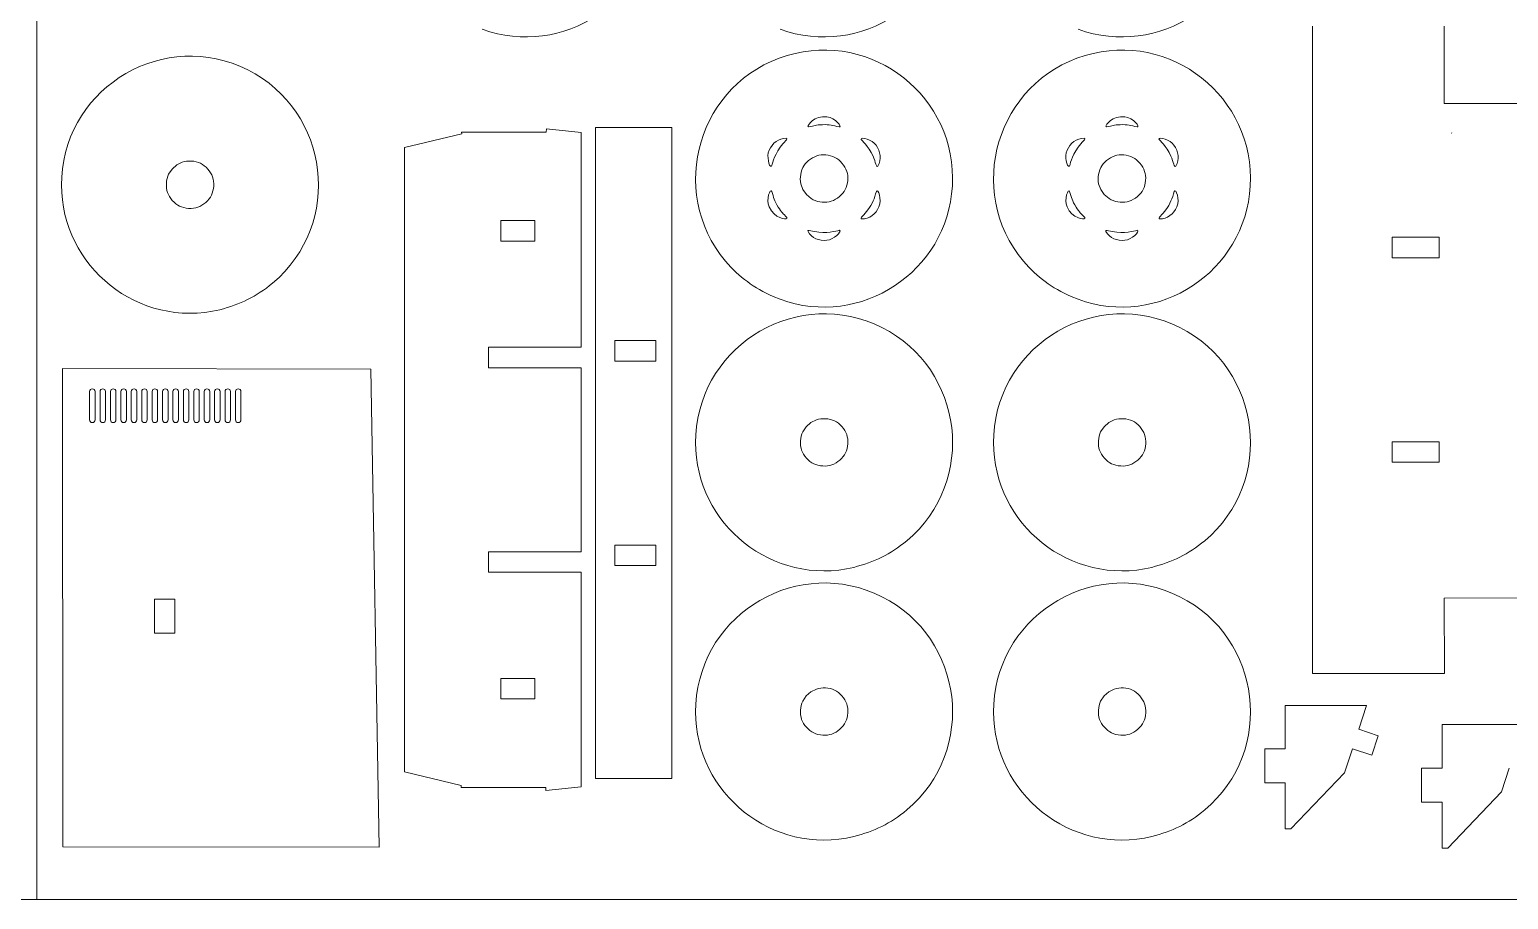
# Model space of a CAD drawing. Header units: centimetres. Extents: x -29.2 to 29, y -19.2 to 19.
# Drawn here: x -0.09 to 18.35, y -19 to -8.15 of the extents above; entities that cross this region are included whole.
import ezdxf

# ---------------------------------------------------------------- set-up
doc = ezdxf.new("R2010")
doc.units = ezdxf.units.CM
doc.header["$MEASUREMENT"] = 0
doc.layers.add('Camada 1', color=7, linetype='Continuous')

msp = doc.modelspace()

# ---------------------------------------------------------------- linework, layer by layer
at = {"layer": 'Camada 1', "color": 5, "lineweight": 9}
for points in [[(0, 19), (0, 19), (0, -19), (0, -19)], [(29, -19), (29, -19), (-29, -19), (-29, -19)]]:
    msp.add_open_spline(points, degree=3, dxfattribs=at)
at = {"layer": 'Camada 1', "color": 3, "lineweight": 9}
for points in [[(7.70209, -6.7296), (7.63999, -7.79762), (6.56186, -8.50927), (5.5534, -8.14276)], [(11.41818, -6.7296), (11.35608, -7.79762), (10.27795, -8.50927), (9.26949, -8.14276)], [(15.13427, -6.7296), (15.07217, -7.79762), (13.99404, -8.50927), (12.98558, -8.14276)], [(15.91008, -8.10539), (15.91008, -8.10539), (15.91106, -16.18172), (15.91106, -16.18172)], [(17.55441, -9.07054), (17.55441, -9.07054), (17.55419, -8.10495), (17.55419, -8.10495)], [(2.6289, -8.65057), (1.60168, -8.13455), (0.37576, -8.84233), (0.30898, -9.98992)], [(9.35799, -8.47106), (10.42269, -8.15254), (11.48262, -8.99235), (11.41817, -10.09994)], [(13.07408, -8.47106), (14.13878, -8.15254), (15.19871, -8.99235), (15.13426, -10.09994)], [(8.58974, -11.03715), (7.85092, -10.15748), (8.25586, -8.80077), (9.35799, -8.47106)], [(12.30583, -11.03715), (11.56701, -10.15748), (11.97195, -8.80077), (13.07408, -8.47106)], [(2.9398, -11.3112), (3.82149, -10.57074), (3.65543, -9.16624), (2.6289, -8.65057)], [(19.27534, -9.07009), (19.27534, -9.07009), (17.55441, -9.07054), (17.55441, -9.07054)], [(6.35447, -9.38567), (6.35447, -9.38567), (6.35348, -9.42559), (6.35348, -9.42559)], [(6.78622, -9.43055), (6.78622, -9.43055), (6.35447, -9.38567), (6.35447, -9.38567)], [(7.91926, -9.36821), (7.91926, -9.36821), (6.96546, -9.36821), (6.96546, -9.36821)], [(6.96546, -9.36821), (6.96546, -9.36821), (6.96546, -17.49215), (6.96546, -17.49215)], [(7.91926, -17.49215), (7.91926, -17.49215), (7.91926, -9.36821), (7.91926, -9.36821)], [(5.29865, -9.44971), (5.29865, -9.44971), (4.58599, -9.62034), (4.58599, -9.62034)], [(5.29599, -9.42558), (5.29599, -9.42558), (5.29865, -9.44971), (5.29865, -9.44971)], [(6.35348, -9.42559), (6.35348, -9.42559), (5.29599, -9.42558), (5.29599, -9.42558)], [(6.78621, -12.11193), (6.78621, -12.11193), (6.78622, -9.43055), (6.78622, -9.43055)], [(4.58599, -9.62034), (4.58599, -9.62034), (4.58597, -17.40837), (4.58597, -17.40837)], [(0.30898, -9.98992), (0.24896, -11.0214), (1.1716, -11.84151), (2.18773, -11.66187)], [(11.41817, -10.09994), (11.35602, -11.16805), (10.27788, -11.87958), (9.26948, -11.51311)], [(15.13426, -10.09994), (15.07211, -11.16805), (13.99397, -11.87958), (12.98557, -11.51311)], [(9.1828, -11.47872), (8.94436, -11.36764), (8.76099, -11.24105), (8.58974, -11.03715)], [(12.89889, -11.47872), (12.66045, -11.36764), (12.47708, -11.24105), (12.30583, -11.03715)], [(2.27905, -11.64299), (2.53313, -11.57491), (2.73581, -11.48251), (2.9398, -11.3112)], [(10.53881, -11.86493), (9.51159, -11.34891), (8.28566, -12.05669), (8.21889, -13.20428)], [(14.2549, -11.86493), (13.22768, -11.34891), (12.00175, -12.05669), (11.93498, -13.20428)], [(9.26948, -11.51311), (9.26948, -11.51311), (9.1828, -11.47872), (9.1828, -11.47872)], [(12.98557, -11.51311), (12.98557, -11.51311), (12.89889, -11.47872), (12.89889, -11.47872)], [(2.18773, -11.66187), (2.18773, -11.66187), (2.27905, -11.64299), (2.27905, -11.64299)], [(10.84971, -14.52556), (11.73139, -13.7851), (11.56534, -12.3806), (10.53881, -11.86493)], [(14.5658, -14.52556), (15.44748, -13.7851), (15.28143, -12.3806), (14.2549, -11.86493)], [(5.63148, -12.36693), (5.63148, -12.36693), (5.63148, -12.11193), (5.63148, -12.11193)], [(5.63148, -12.11193), (5.63148, -12.11193), (6.78621, -12.11193), (6.78621, -12.11193)], [(4.16307, -12.38526), (4.16307, -12.38526), (0.31843, -12.37483), (0.31843, -12.37483)], [(0.31843, -12.37483), (0.31843, -12.37483), (0.32458, -18.12113), (0.32458, -18.12113)], [(4.26748, -18.34777), (4.26748, -18.34777), (4.16307, -12.38526), (4.16307, -12.38526)], [(6.78621, -12.36693), (6.78621, -12.36693), (5.63148, -12.36693), (5.63148, -12.36693)], [(6.7862, -14.66274), (6.7862, -14.66274), (6.78621, -12.36693), (6.78621, -12.36693)], [(8.21889, -13.20428), (8.15887, -14.23576), (9.08151, -15.05587), (10.09764, -14.87623)], [(11.93498, -13.20428), (11.87496, -14.23576), (12.7976, -15.05587), (13.81373, -14.87623)], [(10.18896, -14.85735), (10.44304, -14.78927), (10.64572, -14.69687), (10.84971, -14.52556)], [(13.90505, -14.85735), (14.15913, -14.78927), (14.3618, -14.69687), (14.5658, -14.52556)], [(5.63147, -14.91774), (5.63147, -14.91774), (5.63147, -14.66274), (5.63147, -14.66274)], [(5.63147, -14.66274), (5.63147, -14.66274), (6.7862, -14.66274), (6.7862, -14.66274)], [(10.53881, -15.22325), (9.51159, -14.70724), (8.28566, -15.41501), (8.21889, -16.56261)], [(14.2549, -15.22325), (13.22768, -14.70724), (12.00175, -15.41501), (11.93498, -16.56261)], [(6.7862, -14.91774), (6.7862, -14.91774), (5.63147, -14.91774), (5.63147, -14.91774)], [(6.78619, -17.59611), (6.78619, -17.59611), (6.7862, -14.91774), (6.7862, -14.91774)], [(10.09764, -14.87623), (10.09764, -14.87623), (10.18896, -14.85735), (10.18896, -14.85735)], [(13.81373, -14.87623), (13.81373, -14.87623), (13.90505, -14.85735), (13.90505, -14.85735)], [(10.84971, -17.88388), (11.73139, -17.14342), (11.56534, -15.73893), (10.53881, -15.22325)], [(14.5658, -17.88388), (15.44748, -17.14342), (15.28143, -15.73893), (14.2549, -15.22325)], [(17.55489, -15.24048), (17.55489, -15.24048), (19.27653, -15.23922), (19.27653, -15.23922)], [(17.55518, -16.18095), (17.55518, -16.18095), (17.55489, -15.24048), (17.55489, -15.24048)], [(15.91106, -16.18172), (15.91106, -16.18172), (17.55518, -16.18095), (17.55518, -16.18095)], [(8.21889, -16.56261), (8.15887, -17.59407), (9.08151, -18.4142), (10.09764, -18.23457)], [(11.93498, -16.56261), (11.87496, -17.59407), (12.7976, -18.4142), (13.81373, -18.23457)], [(16.58612, -16.57877), (16.58612, -16.57877), (15.56929, -16.57877), (15.56929, -16.57877)], [(15.56929, -16.57877), (15.56929, -16.57877), (15.56929, -17.12032), (15.56929, -17.12032)], [(16.48748, -16.87775), (16.48748, -16.87775), (16.58612, -16.57877), (16.58612, -16.57877)], [(16.72964, -16.95764), (16.72964, -16.95764), (16.48748, -16.87775), (16.48748, -16.87775)], [(16.64975, -17.1998), (16.64975, -17.1998), (16.72964, -16.95764), (16.72964, -16.95764)], [(18.54408, -16.81938), (18.54408, -16.81938), (17.52725, -16.81938), (17.52725, -16.81938)], [(17.52725, -16.81938), (17.52725, -16.81938), (17.52725, -17.36094), (17.52725, -17.36094)], [(15.56929, -17.12032), (15.56929, -17.12032), (15.31437, -17.12032), (15.31437, -17.12032)], [(15.31437, -17.12032), (15.31437, -17.12032), (15.31437, -17.54532), (15.31437, -17.54532)], [(16.30896, -17.41888), (16.30896, -17.41888), (16.40759, -17.11991), (16.40759, -17.11991)], [(16.40759, -17.11991), (16.40759, -17.11991), (16.64975, -17.1998), (16.64975, -17.1998)], [(4.58597, -17.40837), (4.58597, -17.40837), (5.28996, -17.57692), (5.28996, -17.57692)], [(6.96546, -17.49215), (6.96546, -17.49215), (7.91926, -17.49215), (7.91926, -17.49215)], [(15.64092, -18.12089), (15.64092, -18.12089), (16.30896, -17.41888), (16.30896, -17.41888)], [(17.52725, -17.36094), (17.52725, -17.36094), (17.27233, -17.36094), (17.27233, -17.36094)], [(17.27233, -17.36094), (17.27233, -17.36094), (17.27233, -17.78593), (17.27233, -17.78593)], [(18.26692, -17.6595), (18.26692, -17.6595), (18.36555, -17.36052), (18.36555, -17.36052)], [(5.28996, -17.57692), (5.28996, -17.57692), (5.28996, -17.60169), (5.28996, -17.60169)], [(5.28996, -17.60169), (5.28996, -17.60169), (6.34766, -17.60169), (6.34766, -17.60169)], [(6.34766, -17.60169), (6.34766, -17.60169), (6.34865, -17.64159), (6.34865, -17.64159)], [(6.34865, -17.64159), (6.34865, -17.64159), (6.78619, -17.59611), (6.78619, -17.59611)], [(15.31437, -17.54532), (15.31437, -17.54532), (15.56929, -17.54532), (15.56929, -17.54532)], [(15.56929, -17.54532), (15.56929, -17.54532), (15.56929, -18.12089), (15.56929, -18.12089)], [(17.59888, -18.36151), (17.59888, -18.36151), (18.26692, -17.6595), (18.26692, -17.6595)], [(10.18896, -18.21567), (10.44304, -18.1476), (10.64572, -18.05521), (10.84971, -17.88388)], [(13.90505, -18.21567), (14.15913, -18.1476), (14.3618, -18.05521), (14.5658, -17.88388)], [(17.27233, -17.78593), (17.27233, -17.78593), (17.52725, -17.78593), (17.52725, -17.78593)], [(17.52725, -17.78593), (17.52725, -17.78593), (17.52725, -18.3615), (17.52725, -18.3615)], [(0.32458, -18.12113), (0.32458, -18.12113), (0.32393, -18.34419), (0.32393, -18.34419)], [(10.09764, -18.23457), (10.09764, -18.23457), (10.18896, -18.21567), (10.18896, -18.21567)], [(13.81373, -18.23457), (13.81373, -18.23457), (13.90505, -18.21567), (13.90505, -18.21567)], [(15.56929, -18.12089), (15.56929, -18.12089), (15.64092, -18.12089), (15.64092, -18.12089)], [(0.32393, -18.34419), (0.32393, -18.34419), (4.26748, -18.34777), (4.26748, -18.34777)], [(17.52725, -18.3615), (17.52725, -18.3615), (17.59888, -18.36151), (17.59888, -18.36151)]]:
    msp.add_open_spline(points, degree=3, dxfattribs=at)
at = {"layer": 'Camada 1', "lineweight": 9}
for points in [[(9.61704, -9.35472), (9.6144, -9.3379), (9.69359, -9.21971), (9.85455, -9.23647)], [(13.33313, -9.35472), (13.33049, -9.3379), (13.40968, -9.21971), (13.57064, -9.23647)], [(9.62923, -9.36142), (9.62923, -9.36142), (9.61704, -9.35472), (9.61704, -9.35472)], [(9.79654, -9.3343), (9.71425, -9.33694), (9.69843, -9.34704), (9.62923, -9.36142)], [(10.00627, -9.36142), (9.92218, -9.34394), (9.89407, -9.33118), (9.79654, -9.3343)], [(9.85455, -9.23647), (9.95876, -9.24732), (10.05224, -9.37098), (10.00627, -9.36142)], [(13.34532, -9.36142), (13.34532, -9.36142), (13.33313, -9.35472), (13.33313, -9.35472)], [(13.51263, -9.3343), (13.43034, -9.33694), (13.41452, -9.34704), (13.34532, -9.36142)], [(13.72236, -9.36142), (13.63827, -9.34394), (13.61016, -9.33118), (13.51263, -9.3343)], [(13.57064, -9.23647), (13.67485, -9.24732), (13.76833, -9.37098), (13.72236, -9.36142)], [(9.1323, -9.65348), (9.17162, -9.56542), (9.25247, -9.50105), (9.3463, -9.50394)], [(9.3463, -9.50394), (9.38187, -9.50502), (9.31371, -9.55491), (9.26953, -9.61684)], [(10.27929, -9.5137), (10.28338, -9.48383), (10.41761, -9.52244), (10.4664, -9.58973)], [(10.2806, -9.51862), (10.2806, -9.51862), (10.27929, -9.5137), (10.27929, -9.5137)], [(10.42951, -9.7269), (10.36981, -9.5959), (10.28665, -9.52884), (10.2806, -9.51862)], [(10.4664, -9.58973), (10.523, -9.6678), (10.53831, -9.76998), (10.48891, -9.84983)], [(12.84839, -9.65348), (12.88771, -9.56542), (12.96856, -9.50105), (13.06239, -9.50394)], [(13.06239, -9.50394), (13.09796, -9.50502), (13.0298, -9.55491), (12.98562, -9.61684)], [(13.99538, -9.5137), (13.99947, -9.48383), (14.1337, -9.52244), (14.18249, -9.58973)], [(13.99669, -9.51862), (13.99669, -9.51862), (13.99538, -9.5137), (13.99538, -9.5137)], [(14.1456, -9.7269), (14.0859, -9.5959), (14.00274, -9.52884), (13.99669, -9.51862)], [(14.18249, -9.58973), (14.23909, -9.6678), (14.2544, -9.76998), (14.205, -9.84983)], [(17.64333, -9.43779), (17.64333, -9.43779), (17.6484, -9.43839), (17.6484, -9.43839)], [(9.16001, -9.85354), (9.13203, -9.86485), (9.09846, -9.72926), (9.1323, -9.65348)], [(9.26953, -9.61684), (9.18591, -9.73408), (9.16949, -9.8395), (9.16362, -9.84995)], [(9.56723, -9.84627), (9.60567, -9.78625), (9.68444, -9.73139), (9.75407, -9.71613)], [(9.75407, -9.71613), (9.8237, -9.70086), (9.91818, -9.71777), (9.9782, -9.75621)], [(9.9782, -9.75621), (10.03822, -9.79464), (10.0931, -9.87343), (10.10835, -9.94305)], [(10.48891, -9.84983), (10.47019, -9.88009), (10.46106, -9.79614), (10.42951, -9.7269)], [(12.8761, -9.85354), (12.84812, -9.86485), (12.81455, -9.72926), (12.84839, -9.65348)], [(12.98562, -9.61684), (12.902, -9.73408), (12.88558, -9.8395), (12.87971, -9.84995)], [(13.28332, -9.84627), (13.32176, -9.78625), (13.40053, -9.73139), (13.47015, -9.71613)], [(13.47015, -9.71613), (13.53979, -9.70086), (13.63427, -9.71777), (13.69429, -9.75621)], [(13.69429, -9.75621), (13.75431, -9.79464), (13.80919, -9.87343), (13.82444, -9.94305)], [(14.205, -9.84983), (14.18628, -9.88009), (14.17715, -9.79614), (14.1456, -9.7269)], [(1.64181, -9.95315), (1.61067, -10.01725), (1.60495, -10.11311), (1.62825, -10.18044)], [(1.68459, -9.88832), (1.68459, -9.88832), (1.64181, -9.95315), (1.64181, -9.95315)], [(1.74267, -9.83678), (1.74267, -9.83678), (1.68459, -9.88832), (1.68459, -9.88832)], [(1.81213, -9.80202), (1.81213, -9.80202), (1.74267, -9.83678), (1.74267, -9.83678)], [(2.03942, -9.81559), (1.97531, -9.78444), (1.87949, -9.77872), (1.81213, -9.80202)], [(2.19055, -9.9859), (2.16725, -9.91855), (2.10352, -9.84673), (2.03942, -9.81559)], [(9.16362, -9.84995), (9.16362, -9.84995), (9.16001, -9.85354), (9.16001, -9.85354)], [(9.52715, -10.07041), (9.51189, -10.00079), (9.52879, -9.90629), (9.56723, -9.84627)], [(10.10835, -9.94305), (10.12361, -10.01266), (10.1067, -10.10717), (10.06827, -10.16718)], [(12.87971, -9.84995), (12.87971, -9.84995), (12.8761, -9.85354), (12.8761, -9.85354)], [(13.24324, -10.07041), (13.22798, -10.00079), (13.24488, -9.90629), (13.28332, -9.84627)], [(13.82444, -9.94305), (13.8397, -10.01266), (13.82279, -10.10717), (13.78436, -10.16718)], [(2.17697, -10.21319), (2.20813, -10.14908), (2.21385, -10.05326), (2.19055, -9.9859)], [(9.1323, -10.35998), (9.08958, -10.26431), (9.14992, -10.12152), (9.16464, -10.16613)], [(9.55353, -10.14346), (9.55353, -10.14346), (9.52715, -10.07041), (9.52715, -10.07041)], [(9.59792, -10.20718), (9.59792, -10.20718), (9.55353, -10.14346), (9.55353, -10.14346)], [(10.47087, -10.16612), (10.48803, -10.12184), (10.54416, -10.26826), (10.50321, -10.35998)], [(12.84839, -10.35998), (12.80567, -10.26431), (12.86601, -10.12152), (12.88073, -10.16613)], [(13.26962, -10.14346), (13.26962, -10.14346), (13.24324, -10.07041), (13.24324, -10.07041)], [(13.31401, -10.20718), (13.31401, -10.20718), (13.26962, -10.14346), (13.26962, -10.14346)], [(14.18696, -10.16612), (14.20412, -10.12184), (14.26025, -10.26826), (14.2193, -10.35998)], [(1.62825, -10.18044), (1.65155, -10.2478), (1.71526, -10.3196), (1.77938, -10.35075)], [(2.00667, -10.36431), (2.07405, -10.34101), (2.14582, -10.27731), (2.17697, -10.21319)], [(9.16464, -10.16613), (9.19156, -10.24771), (9.19454, -10.27837), (9.24602, -10.36131)], [(9.65729, -10.25725), (9.65729, -10.25725), (9.59792, -10.20718), (9.59792, -10.20718)], [(9.88143, -10.29733), (9.8118, -10.31259), (9.71731, -10.29569), (9.65729, -10.25725)], [(10.06827, -10.16718), (10.02982, -10.22721), (9.95106, -10.28206), (9.88143, -10.29733)], [(10.36596, -10.39661), (10.41947, -10.32162), (10.44699, -10.25375), (10.47087, -10.16612)], [(12.88073, -10.16613), (12.90765, -10.24771), (12.91063, -10.27837), (12.96211, -10.36131)], [(13.37338, -10.25725), (13.37338, -10.25725), (13.31401, -10.20718), (13.31401, -10.20718)], [(13.59752, -10.29733), (13.52789, -10.31259), (13.4334, -10.29569), (13.37338, -10.25725)], [(13.78436, -10.16718), (13.74591, -10.22721), (13.66715, -10.28206), (13.59752, -10.29733)], [(14.08205, -10.39661), (14.13556, -10.32162), (14.16307, -10.25375), (14.18696, -10.16612)], [(1.77938, -10.35075), (1.84351, -10.38191), (1.9393, -10.38762), (2.00667, -10.36431)], [(9.35493, -10.50454), (9.34551, -10.51737), (9.20009, -10.51181), (9.1323, -10.35998)], [(9.24602, -10.36131), (9.28922, -10.43089), (9.30603, -10.43996), (9.35315, -10.49265)], [(9.35315, -10.49265), (9.35315, -10.49265), (9.35493, -10.50454), (9.35493, -10.50454)], [(10.2892, -10.50952), (10.25364, -10.50844), (10.3218, -10.45852), (10.36596, -10.39661)], [(10.50321, -10.35998), (10.46391, -10.44802), (10.38304, -10.51238), (10.2892, -10.50952)], [(13.07102, -10.50454), (13.0616, -10.51737), (12.91618, -10.51181), (12.84839, -10.35998)], [(12.96211, -10.36131), (13.00531, -10.43089), (13.02212, -10.43996), (13.06924, -10.49265)], [(13.06924, -10.49265), (13.06924, -10.49265), (13.07102, -10.50454), (13.07102, -10.50454)], [(14.00529, -10.50952), (13.96973, -10.50844), (14.03789, -10.45852), (14.08205, -10.39661)], [(14.2193, -10.35998), (14.18, -10.44802), (14.09913, -10.51238), (14.00529, -10.50952)], [(5.78563, -10.53054), (5.78563, -10.53054), (5.78563, -10.78554), (5.78563, -10.78554)], [(6.21063, -10.53054), (6.21063, -10.53054), (5.78563, -10.53054), (5.78563, -10.53054)], [(6.21063, -10.78554), (6.21063, -10.78554), (6.21063, -10.53054), (6.21063, -10.53054)], [(9.61805, -10.6664), (9.60115, -10.63508), (9.67863, -10.66916), (9.75421, -10.67644)], [(9.85456, -10.77697), (9.75859, -10.78696), (9.66273, -10.74924), (9.61805, -10.6664)], [(9.75421, -10.67644), (9.88974, -10.6895), (10.00595, -10.65121), (10.01163, -10.65195)], [(10.01163, -10.65195), (10.04335, -10.66555), (9.93999, -10.76808), (9.85456, -10.77697)], [(13.33414, -10.6664), (13.31724, -10.63508), (13.39472, -10.66916), (13.4703, -10.67644)], [(13.57065, -10.77697), (13.47468, -10.78696), (13.37882, -10.74924), (13.33414, -10.6664)], [(13.4703, -10.67644), (13.60583, -10.6895), (13.72204, -10.65121), (13.72772, -10.65195)], [(13.72772, -10.65195), (13.75944, -10.66555), (13.65608, -10.76808), (13.57065, -10.77697)], [(5.78563, -10.78554), (5.78563, -10.78554), (6.21063, -10.78554), (6.21063, -10.78554)], [(17.48985, -10.7396), (17.48985, -10.7396), (16.9025, -10.7396), (16.9025, -10.7396)], [(16.9025, -10.7396), (16.9025, -10.7396), (16.9025, -10.99457), (16.9025, -10.99457)], [(17.48985, -10.99479), (17.48985, -10.99479), (17.48985, -10.7396), (17.48985, -10.7396)], [(16.9025, -10.99457), (16.9025, -10.99457), (17.48985, -10.99479), (17.48985, -10.99479)], [(7.71943, -12.02847), (7.71943, -12.02847), (7.20943, -12.02847), (7.20943, -12.02847)], [(7.20943, -12.02847), (7.20943, -12.02847), (7.20943, -12.28347), (7.20943, -12.28347)], [(7.71943, -12.28347), (7.71943, -12.28347), (7.71943, -12.02847), (7.71943, -12.02847)], [(7.20943, -12.28347), (7.20943, -12.28347), (7.71943, -12.28347), (7.71943, -12.28347)], [(0.65691, -12.6639), (0.65691, -12.6452), (0.67221, -12.6299), (0.69091, -12.6299)], [(0.65691, -13.01711), (0.65691, -13.01711), (0.65691, -12.6639), (0.65691, -12.6639)], [(0.69091, -12.6299), (0.69091, -12.6299), (0.69096, -12.6299), (0.69096, -12.6299)], [(0.69096, -12.6299), (0.70966, -12.6299), (0.72496, -12.6452), (0.72496, -12.6639)], [(0.72496, -12.6639), (0.72496, -12.6639), (0.72496, -13.01711), (0.72496, -13.01711)], [(0.78687, -12.6639), (0.78687, -12.6452), (0.80217, -12.6299), (0.82087, -12.6299)], [(0.78687, -13.01711), (0.78687, -13.01711), (0.78687, -12.6639), (0.78687, -12.6639)], [(0.82087, -12.6299), (0.82087, -12.6299), (0.82091, -12.6299), (0.82091, -12.6299)], [(0.82091, -12.6299), (0.83961, -12.6299), (0.85491, -12.6452), (0.85491, -12.6639)], [(0.85491, -12.6639), (0.85491, -12.6639), (0.85491, -13.01711), (0.85491, -13.01711)], [(0.91683, -12.6639), (0.91683, -12.6452), (0.93213, -12.6299), (0.95083, -12.6299)], [(0.91683, -13.01711), (0.91683, -13.01711), (0.91683, -12.6639), (0.91683, -12.6639)], [(0.95083, -12.6299), (0.95083, -12.6299), (0.95087, -12.6299), (0.95087, -12.6299)], [(0.95087, -12.6299), (0.96957, -12.6299), (0.98487, -12.6452), (0.98487, -12.6639)], [(0.98487, -12.6639), (0.98487, -12.6639), (0.98487, -13.01711), (0.98487, -13.01711)], [(1.04678, -12.6639), (1.04678, -12.6452), (1.06208, -12.6299), (1.08078, -12.6299)], [(1.04678, -13.01711), (1.04678, -13.01711), (1.04678, -12.6639), (1.04678, -12.6639)], [(1.08078, -12.6299), (1.08078, -12.6299), (1.08082, -12.6299), (1.08082, -12.6299)], [(1.08082, -12.6299), (1.09952, -12.6299), (1.11482, -12.6452), (1.11482, -12.6639)], [(1.11482, -12.6639), (1.11482, -12.6639), (1.11482, -13.01711), (1.11482, -13.01711)], [(1.17674, -12.6639), (1.17674, -12.6452), (1.19204, -12.6299), (1.21074, -12.6299)], [(1.17674, -13.01711), (1.17674, -13.01711), (1.17674, -12.6639), (1.17674, -12.6639)], [(1.21074, -12.6299), (1.21074, -12.6299), (1.21078, -12.6299), (1.21078, -12.6299)], [(1.21078, -12.6299), (1.22948, -12.6299), (1.24478, -12.6452), (1.24478, -12.6639)], [(1.24478, -12.6639), (1.24478, -12.6639), (1.24478, -13.01711), (1.24478, -13.01711)], [(1.3067, -12.6639), (1.3067, -12.6452), (1.322, -12.6299), (1.3407, -12.6299)], [(1.3067, -13.01711), (1.3067, -13.01711), (1.3067, -12.6639), (1.3067, -12.6639)], [(1.3407, -12.6299), (1.3407, -12.6299), (1.34074, -12.6299), (1.34074, -12.6299)], [(1.34074, -12.6299), (1.35944, -12.6299), (1.37474, -12.6452), (1.37474, -12.6639)], [(1.37474, -12.6639), (1.37474, -12.6639), (1.37474, -13.01711), (1.37474, -13.01711)], [(1.43665, -12.6639), (1.43665, -12.6452), (1.45195, -12.6299), (1.47065, -12.6299)], [(1.43665, -13.01711), (1.43665, -13.01711), (1.43665, -12.6639), (1.43665, -12.6639)], [(1.47065, -12.6299), (1.47065, -12.6299), (1.47069, -12.6299), (1.47069, -12.6299)], [(1.47069, -12.6299), (1.48939, -12.6299), (1.50469, -12.6452), (1.50469, -12.6639)], [(1.50469, -12.6639), (1.50469, -12.6639), (1.50469, -13.01711), (1.50469, -13.01711)], [(1.56661, -12.6639), (1.56661, -12.6452), (1.58191, -12.6299), (1.60062, -12.6299)], [(1.56661, -13.01711), (1.56661, -13.01711), (1.56661, -12.6639), (1.56661, -12.6639)], [(1.60062, -12.6299), (1.60062, -12.6299), (1.60066, -12.6299), (1.60066, -12.6299)], [(1.60066, -12.6299), (1.61936, -12.6299), (1.63465, -12.6452), (1.63465, -12.6639)], [(1.63465, -12.6639), (1.63465, -12.6639), (1.63465, -13.01711), (1.63465, -13.01711)], [(1.69656, -12.6639), (1.69656, -12.6452), (1.71186, -12.6299), (1.73056, -12.6299)], [(1.69656, -13.01711), (1.69656, -13.01711), (1.69656, -12.6639), (1.69656, -12.6639)], [(1.73056, -12.6299), (1.73056, -12.6299), (1.73061, -12.6299), (1.73061, -12.6299)], [(1.73061, -12.6299), (1.74931, -12.6299), (1.76462, -12.6452), (1.76462, -12.6639)], [(1.76462, -12.6639), (1.76462, -12.6639), (1.76462, -13.01711), (1.76462, -13.01711)], [(1.82652, -12.6639), (1.82652, -12.6452), (1.84183, -12.6299), (1.86052, -12.6299)], [(1.82652, -13.01711), (1.82652, -13.01711), (1.82652, -12.6639), (1.82652, -12.6639)], [(1.86052, -12.6299), (1.86052, -12.6299), (1.86056, -12.6299), (1.86056, -12.6299)], [(1.86056, -12.6299), (1.87926, -12.6299), (1.89456, -12.6452), (1.89456, -12.6639)], [(1.89456, -12.6639), (1.89456, -12.6639), (1.89456, -13.01711), (1.89456, -13.01711)], [(1.95648, -12.6639), (1.95648, -12.6452), (1.97178, -12.6299), (1.99048, -12.6299)], [(1.95648, -13.01711), (1.95648, -13.01711), (1.95648, -12.6639), (1.95648, -12.6639)], [(1.99048, -12.6299), (1.99048, -12.6299), (1.99052, -12.6299), (1.99052, -12.6299)], [(1.99052, -12.6299), (2.00922, -12.6299), (2.02452, -12.6452), (2.02452, -12.6639)], [(2.02452, -12.6639), (2.02452, -12.6639), (2.02452, -13.01711), (2.02452, -13.01711)], [(2.08644, -12.6639), (2.08644, -12.6452), (2.10173, -12.6299), (2.12043, -12.6299)], [(2.08644, -13.01711), (2.08644, -13.01711), (2.08644, -12.6639), (2.08644, -12.6639)], [(2.12043, -12.6299), (2.12043, -12.6299), (2.12048, -12.6299), (2.12048, -12.6299)], [(2.12048, -12.6299), (2.13918, -12.6299), (2.15448, -12.6452), (2.15448, -12.6639)], [(2.15448, -12.6639), (2.15448, -12.6639), (2.15448, -13.01711), (2.15448, -13.01711)], [(2.21639, -12.6639), (2.21639, -12.6452), (2.23169, -12.6299), (2.2504, -12.6299)], [(2.21639, -13.01711), (2.21639, -13.01711), (2.21639, -12.6639), (2.21639, -12.6639)], [(2.2504, -12.6299), (2.2504, -12.6299), (2.25044, -12.6299), (2.25044, -12.6299)], [(2.25044, -12.6299), (2.26913, -12.6299), (2.28443, -12.6452), (2.28443, -12.6639)], [(2.28443, -12.6639), (2.28443, -12.6639), (2.28443, -13.01711), (2.28443, -13.01711)], [(2.34635, -12.6639), (2.34635, -12.6452), (2.36165, -12.6299), (2.38035, -12.6299)], [(2.34635, -13.01711), (2.34635, -13.01711), (2.34635, -12.6639), (2.34635, -12.6639)], [(2.38035, -12.6299), (2.38035, -12.6299), (2.38039, -12.6299), (2.38039, -12.6299)], [(2.38039, -12.6299), (2.39909, -12.6299), (2.41439, -12.6452), (2.41439, -12.6639)], [(2.41439, -12.6639), (2.41439, -12.6639), (2.41439, -13.01711), (2.41439, -13.01711)], [(2.4763, -12.6639), (2.4763, -12.6452), (2.4916, -12.6299), (2.5103, -12.6299)], [(2.4763, -13.01711), (2.4763, -13.01711), (2.4763, -12.6639), (2.4763, -12.6639)], [(2.5103, -12.6299), (2.5103, -12.6299), (2.51035, -12.6299), (2.51035, -12.6299)], [(2.51035, -12.6299), (2.52905, -12.6299), (2.54435, -12.6452), (2.54435, -12.6639)], [(2.54435, -12.6639), (2.54435, -12.6639), (2.54435, -13.01711), (2.54435, -13.01711)], [(0.69091, -13.05111), (0.67221, -13.05111), (0.65691, -13.03581), (0.65691, -13.01711)], [(0.69096, -13.05111), (0.69096, -13.05111), (0.69091, -13.05111), (0.69091, -13.05111)], [(0.72496, -13.01711), (0.72496, -13.03581), (0.70966, -13.05111), (0.69096, -13.05111)], [(0.82087, -13.05111), (0.80217, -13.05111), (0.78687, -13.03581), (0.78687, -13.01711)], [(0.82091, -13.05111), (0.82091, -13.05111), (0.82087, -13.05111), (0.82087, -13.05111)], [(0.85491, -13.01711), (0.85491, -13.03581), (0.83961, -13.05111), (0.82091, -13.05111)], [(0.95083, -13.05111), (0.93213, -13.05111), (0.91683, -13.03581), (0.91683, -13.01711)], [(0.95087, -13.05111), (0.95087, -13.05111), (0.95083, -13.05111), (0.95083, -13.05111)], [(0.98487, -13.01711), (0.98487, -13.03581), (0.96957, -13.05111), (0.95087, -13.05111)], [(1.08078, -13.05111), (1.06208, -13.05111), (1.04678, -13.03581), (1.04678, -13.01711)], [(1.08082, -13.05111), (1.08082, -13.05111), (1.08078, -13.05111), (1.08078, -13.05111)], [(1.11482, -13.01711), (1.11482, -13.03581), (1.09952, -13.05111), (1.08082, -13.05111)], [(1.21074, -13.05111), (1.19204, -13.05111), (1.17674, -13.03581), (1.17674, -13.01711)], [(1.21078, -13.05111), (1.21078, -13.05111), (1.21074, -13.05111), (1.21074, -13.05111)], [(1.24478, -13.01711), (1.24478, -13.03581), (1.22948, -13.05111), (1.21078, -13.05111)], [(1.3407, -13.05111), (1.322, -13.05111), (1.3067, -13.03581), (1.3067, -13.01711)], [(1.34074, -13.05111), (1.34074, -13.05111), (1.3407, -13.05111), (1.3407, -13.05111)], [(1.37474, -13.01711), (1.37474, -13.03581), (1.35944, -13.05111), (1.34074, -13.05111)], [(1.47065, -13.05111), (1.45195, -13.05111), (1.43665, -13.03581), (1.43665, -13.01711)], [(1.47069, -13.05111), (1.47069, -13.05111), (1.47065, -13.05111), (1.47065, -13.05111)], [(1.50469, -13.01711), (1.50469, -13.03581), (1.48939, -13.05111), (1.47069, -13.05111)], [(1.60062, -13.05111), (1.58191, -13.05111), (1.56661, -13.03581), (1.56661, -13.01711)], [(1.60066, -13.05111), (1.60066, -13.05111), (1.60062, -13.05111), (1.60062, -13.05111)], [(1.63465, -13.01711), (1.63465, -13.03581), (1.61936, -13.05111), (1.60066, -13.05111)], [(1.73056, -13.05111), (1.71186, -13.05111), (1.69656, -13.03581), (1.69656, -13.01711)], [(1.73061, -13.05111), (1.73061, -13.05111), (1.73056, -13.05111), (1.73056, -13.05111)], [(1.76462, -13.01711), (1.76462, -13.03581), (1.74931, -13.05111), (1.73061, -13.05111)], [(1.86052, -13.05111), (1.84183, -13.05111), (1.82652, -13.03581), (1.82652, -13.01711)], [(1.86056, -13.05111), (1.86056, -13.05111), (1.86052, -13.05111), (1.86052, -13.05111)], [(1.89456, -13.01711), (1.89456, -13.03581), (1.87926, -13.05111), (1.86056, -13.05111)], [(1.99048, -13.05111), (1.97178, -13.05111), (1.95648, -13.03581), (1.95648, -13.01711)], [(1.99052, -13.05111), (1.99052, -13.05111), (1.99048, -13.05111), (1.99048, -13.05111)], [(2.02452, -13.01711), (2.02452, -13.03581), (2.00922, -13.05111), (1.99052, -13.05111)], [(2.12043, -13.05111), (2.10173, -13.05111), (2.08644, -13.03581), (2.08644, -13.01711)], [(2.12048, -13.05111), (2.12048, -13.05111), (2.12043, -13.05111), (2.12043, -13.05111)], [(2.15448, -13.01711), (2.15448, -13.03581), (2.13918, -13.05111), (2.12048, -13.05111)], [(2.2504, -13.05111), (2.23169, -13.05111), (2.21639, -13.03581), (2.21639, -13.01711)], [(2.25044, -13.05111), (2.25044, -13.05111), (2.2504, -13.05111), (2.2504, -13.05111)], [(2.28443, -13.01711), (2.28443, -13.03581), (2.26913, -13.05111), (2.25044, -13.05111)], [(2.38035, -13.05111), (2.36165, -13.05111), (2.34635, -13.03581), (2.34635, -13.01711)], [(2.38039, -13.05111), (2.38039, -13.05111), (2.38035, -13.05111), (2.38035, -13.05111)], [(2.41439, -13.01711), (2.41439, -13.03581), (2.39909, -13.05111), (2.38039, -13.05111)], [(2.5103, -13.05111), (2.4916, -13.05111), (2.4763, -13.03581), (2.4763, -13.01711)], [(2.51035, -13.05111), (2.51035, -13.05111), (2.5103, -13.05111), (2.5103, -13.05111)], [(2.54435, -13.01711), (2.54435, -13.03581), (2.52905, -13.05111), (2.51035, -13.05111)], [(9.65258, -13.05114), (9.65258, -13.05114), (9.59449, -13.10268), (9.59449, -13.10268)], [(9.72204, -13.01638), (9.72204, -13.01638), (9.65258, -13.05114), (9.65258, -13.05114)], [(9.94933, -13.02995), (9.88522, -12.9988), (9.7894, -12.99308), (9.72204, -13.01638)], [(10.10046, -13.20026), (10.07716, -13.13291), (10.01343, -13.06109), (9.94933, -13.02995)], [(13.36867, -13.05114), (13.36867, -13.05114), (13.31058, -13.10268), (13.31058, -13.10268)], [(13.43813, -13.01638), (13.43813, -13.01638), (13.36867, -13.05114), (13.36867, -13.05114)], [(13.66542, -13.02995), (13.60131, -12.9988), (13.50549, -12.99308), (13.43813, -13.01638)], [(13.81655, -13.20026), (13.79325, -13.13291), (13.72952, -13.06109), (13.66542, -13.02995)], [(9.55172, -13.16751), (9.52058, -13.23161), (9.51486, -13.32747), (9.53816, -13.3948)], [(9.59449, -13.10268), (9.59449, -13.10268), (9.55172, -13.16751), (9.55172, -13.16751)], [(10.08688, -13.42755), (10.11804, -13.36344), (10.12376, -13.26762), (10.10046, -13.20026)], [(13.26781, -13.16751), (13.23667, -13.23161), (13.23095, -13.32747), (13.25425, -13.3948)], [(13.31058, -13.10268), (13.31058, -13.10268), (13.26781, -13.16751), (13.26781, -13.16751)], [(13.80297, -13.42755), (13.83412, -13.36344), (13.83985, -13.26762), (13.81655, -13.20026)], [(9.53816, -13.3948), (9.56146, -13.46216), (9.62517, -13.53396), (9.68929, -13.56511)], [(9.91658, -13.57867), (9.98396, -13.55537), (10.05573, -13.49167), (10.08688, -13.42755)], [(13.25425, -13.3948), (13.27754, -13.46216), (13.34126, -13.53396), (13.40538, -13.56511)], [(13.63267, -13.57867), (13.70005, -13.55537), (13.77182, -13.49167), (13.80297, -13.42755)], [(17.48993, -13.29041), (17.48993, -13.29041), (16.90259, -13.29041), (16.90259, -13.29041)], [(16.90259, -13.29041), (16.90259, -13.29041), (16.90259, -13.54537), (16.90259, -13.54537)], [(17.48993, -13.5456), (17.48993, -13.5456), (17.48993, -13.29041), (17.48993, -13.29041)], [(9.68929, -13.56511), (9.75342, -13.59627), (9.84921, -13.60198), (9.91658, -13.57867)], [(13.40538, -13.56511), (13.46951, -13.59627), (13.5653, -13.60198), (13.63267, -13.57867)], [(16.90259, -13.54537), (16.90259, -13.54537), (17.48993, -13.5456), (17.48993, -13.5456)], [(7.71943, -14.57927), (7.71943, -14.57927), (7.20943, -14.57927), (7.20943, -14.57927)], [(7.20943, -14.57927), (7.20943, -14.57927), (7.20943, -14.83427), (7.20943, -14.83427)], [(7.71943, -14.83427), (7.71943, -14.83427), (7.71943, -14.57927), (7.71943, -14.57927)], [(7.20943, -14.83427), (7.20943, -14.83427), (7.71943, -14.83427), (7.71943, -14.83427)], [(1.46588, -15.25284), (1.46588, -15.25284), (1.46479, -15.67615), (1.46479, -15.67615)], [(1.72087, -15.25351), (1.72087, -15.25351), (1.46588, -15.25284), (1.46588, -15.25284)], [(1.71977, -15.67682), (1.71977, -15.67682), (1.72087, -15.25351), (1.72087, -15.25351)], [(1.46479, -15.67615), (1.46479, -15.67615), (1.71977, -15.67682), (1.71977, -15.67682)], [(5.78563, -16.24174), (5.78563, -16.24174), (6.21063, -16.24174), (6.21063, -16.24174)], [(5.78563, -16.49674), (5.78563, -16.49674), (5.78563, -16.24174), (5.78563, -16.24174)], [(6.21063, -16.24174), (6.21063, -16.24174), (6.21063, -16.49674), (6.21063, -16.49674)], [(9.65258, -16.40946), (9.65258, -16.40946), (9.59449, -16.46101), (9.59449, -16.46101)], [(9.72204, -16.37471), (9.72204, -16.37471), (9.65258, -16.40946), (9.65258, -16.40946)], [(9.94933, -16.38827), (9.88522, -16.35713), (9.7894, -16.3514), (9.72204, -16.37471)], [(10.10046, -16.55859), (10.07716, -16.49123), (10.01343, -16.41942), (9.94933, -16.38827)], [(13.36867, -16.40946), (13.36867, -16.40946), (13.31058, -16.46101), (13.31058, -16.46101)], [(13.43813, -16.37471), (13.43813, -16.37471), (13.36867, -16.40946), (13.36867, -16.40946)], [(13.66542, -16.38827), (13.60131, -16.35713), (13.50549, -16.3514), (13.43813, -16.37471)], [(13.81655, -16.55859), (13.79325, -16.49123), (13.72952, -16.41942), (13.66542, -16.38827)], [(6.21063, -16.49674), (6.21063, -16.49674), (5.78563, -16.49674), (5.78563, -16.49674)], [(9.55172, -16.52584), (9.52058, -16.58994), (9.51486, -16.68579), (9.53816, -16.75313)], [(9.59449, -16.46101), (9.59449, -16.46101), (9.55172, -16.52584), (9.55172, -16.52584)], [(10.08688, -16.78588), (10.11804, -16.72176), (10.12376, -16.62594), (10.10046, -16.55859)], [(13.26781, -16.52584), (13.23667, -16.58994), (13.23095, -16.68579), (13.25425, -16.75313)], [(13.31058, -16.46101), (13.31058, -16.46101), (13.26781, -16.52584), (13.26781, -16.52584)], [(13.80297, -16.78588), (13.83412, -16.72176), (13.83985, -16.62594), (13.81655, -16.55859)], [(9.53816, -16.75313), (9.56146, -16.82048), (9.62517, -16.89228), (9.68929, -16.92343)], [(9.91658, -16.937), (9.98396, -16.91369), (10.05573, -16.84999), (10.08688, -16.78588)], [(13.25425, -16.75313), (13.27754, -16.82048), (13.34126, -16.89228), (13.40538, -16.92343)], [(13.63267, -16.937), (13.70005, -16.91369), (13.77182, -16.84999), (13.80297, -16.78588)], [(9.68929, -16.92343), (9.75342, -16.95459), (9.84921, -16.96031), (9.91658, -16.937)], [(13.40538, -16.92343), (13.46951, -16.95459), (13.5653, -16.96031), (13.63267, -16.937)]]:
    msp.add_open_spline(points, degree=3, dxfattribs=at)

doc.saveas('drawing.dxf')
